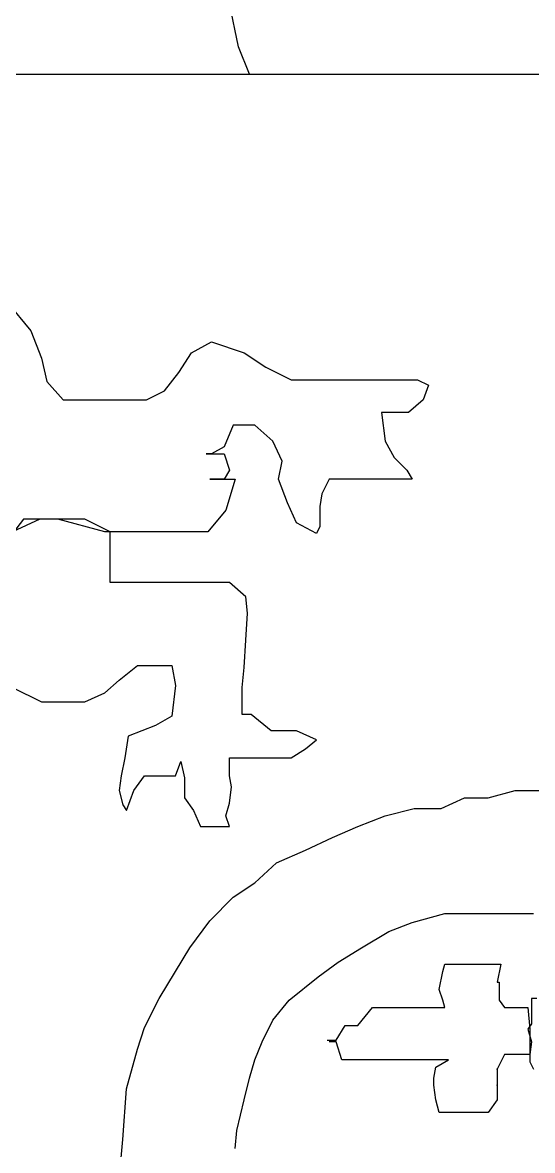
# Model space of a CAD drawing. Extents: x 730654 to 731244, y 4379381 to 4380408.
# Drawn here: x 730689.2 to 730692.02, y 4380242.19 to 4380248.42 of the extents above; entities that cross this region are included whole.
import ezdxf

# ---------------------------------------------------------------- set-up
doc = ezdxf.new("R2010")
doc.units = 0
doc.layers.get('0').update_dxf_attribs({"linetype": 'CONTINUOUS'})

msp = doc.modelspace()

# ---------------------------------------------------------------- linework, layer by layer
at = {"color": 0, "linetype": 'CONTINUOUS'}
for p, q in [((730690.39, 4380248.29), (730690.34, 4380248.53)), ((730690.39, 4380248.29), (730690.34, 4380248.53)), ((730690.45, 4380248.14), (730690.39, 4380248.29)), ((730690.45, 4380248.14), (730690.39, 4380248.29)), ((730689.14, 4380248.14), (730689.22, 4380248.14)), ((730689.14, 4380248.14), (730689.22, 4380248.14)), ((730689.22, 4380248.14), (730690.45, 4380248.14)), ((730689.22, 4380248.14), (730690.45, 4380248.14)), ((730690.45, 4380248.14), (730691.33, 4380248.14)), ((730690.45, 4380248.14), (730691.33, 4380248.14)), ((730691.33, 4380248.14), (730691.92, 4380248.14)), ((730691.33, 4380248.14), (730691.92, 4380248.14)), ((730691.92, 4380248.14), (730692.12, 4380248.14)), ((730691.92, 4380248.14), (730692.12, 4380248.14)), ((730689.11, 4380246.88), (730689.24, 4380246.72)), ((730689.11, 4380246.88), (730689.24, 4380246.72)), ((730689.24, 4380246.72), (730689.3, 4380246.57)), ((730689.24, 4380246.72), (730689.3, 4380246.57)), ((730690.13, 4380246.6), (730690.24, 4380246.66)), ((730690.13, 4380246.6), (730690.24, 4380246.66)), ((730690.24, 4380246.66), (730690.42, 4380246.6)), ((730690.24, 4380246.66), (730690.42, 4380246.6)), ((730689.3, 4380246.57), (730689.33, 4380246.44)), ((730689.3, 4380246.57), (730689.33, 4380246.44)), ((730690.06, 4380246.49), (730690.13, 4380246.6)), ((730690.06, 4380246.49), (730690.13, 4380246.6)), ((730690.42, 4380246.6), (730690.54, 4380246.52)), ((730690.42, 4380246.6), (730690.54, 4380246.52)), ((730690.54, 4380246.52), (730690.68, 4380246.45)), ((730690.54, 4380246.52), (730690.68, 4380246.45)), ((730689.33, 4380246.44), (730689.42, 4380246.34)), ((730689.33, 4380246.44), (730689.42, 4380246.34)), ((730689.98, 4380246.39), (730690.06, 4380246.49)), ((730689.98, 4380246.39), (730690.06, 4380246.49)), ((730690.68, 4380246.45), (730690.83, 4380246.45)), ((730690.68, 4380246.45), (730690.83, 4380246.45)), ((730690.83, 4380246.45), (730690.98, 4380246.45)), ((730690.83, 4380246.45), (730690.98, 4380246.45)), ((730690.98, 4380246.45), (730691.11, 4380246.45)), ((730690.98, 4380246.45), (730691.11, 4380246.45)), ((730691.11, 4380246.45), (730691.23, 4380246.45)), ((730691.11, 4380246.45), (730691.23, 4380246.45)), ((730691.23, 4380246.45), (730691.29, 4380246.45)), ((730691.23, 4380246.45), (730691.29, 4380246.45)), ((730691.29, 4380246.45), (730691.38, 4380246.45)), ((730691.29, 4380246.45), (730691.38, 4380246.45)), ((730691.38, 4380246.45), (730691.44, 4380246.42)), ((730691.38, 4380246.45), (730691.44, 4380246.42)), ((730689.88, 4380246.34), (730689.98, 4380246.39)), ((730689.88, 4380246.34), (730689.98, 4380246.39)), ((730691.44, 4380246.42), (730691.41, 4380246.34)), ((730691.44, 4380246.42), (730691.41, 4380246.34)), ((730689.42, 4380246.34), (730689.58, 4380246.34)), ((730689.42, 4380246.34), (730689.58, 4380246.34)), ((730689.58, 4380246.34), (730689.73, 4380246.34)), ((730689.58, 4380246.34), (730689.73, 4380246.34)), ((730689.73, 4380246.34), (730689.88, 4380246.34)), ((730689.73, 4380246.34), (730689.88, 4380246.34)), ((730691.41, 4380246.34), (730691.33, 4380246.27)), ((730691.41, 4380246.34), (730691.33, 4380246.27)), ((730691.24, 4380246.27), (730691.18, 4380246.27)), ((730691.18, 4380246.27), (730691.2, 4380246.11)), ((730691.24, 4380246.27), (730691.18, 4380246.27)), ((730691.18, 4380246.27), (730691.2, 4380246.11)), ((730691.33, 4380246.27), (730691.24, 4380246.27)), ((730691.33, 4380246.27), (730691.24, 4380246.27)), ((730690.36, 4380246.2), (730690.31, 4380246.08)), ((730690.36, 4380246.2), (730690.31, 4380246.08)), ((730690.48, 4380246.2), (730690.36, 4380246.2)), ((730690.48, 4380246.2), (730690.36, 4380246.2)), ((730690.58, 4380246.11), (730690.48, 4380246.2)), ((730690.58, 4380246.11), (730690.48, 4380246.2)), ((730690.31, 4380246.08), (730690.24, 4380246.04)), ((730690.31, 4380246.08), (730690.24, 4380246.04)), ((730690.63, 4380246), (730690.58, 4380246.11)), ((730690.63, 4380246), (730690.58, 4380246.11)), ((730691.2, 4380246.11), (730691.25, 4380246.02)), ((730691.2, 4380246.11), (730691.25, 4380246.02)), ((730690.24, 4380246.04), (730690.21, 4380246.04)), ((730690.21, 4380246.04), (730690.31, 4380246.04)), ((730690.24, 4380246.04), (730690.21, 4380246.04)), ((730690.21, 4380246.04), (730690.31, 4380246.04)), ((730690.31, 4380246.04), (730690.34, 4380245.95)), ((730690.31, 4380246.04), (730690.34, 4380245.95)), ((730690.61, 4380245.9), (730690.63, 4380246)), ((730690.61, 4380245.9), (730690.63, 4380246)), ((730691.25, 4380246.02), (730691.32, 4380245.95)), ((730691.25, 4380246.02), (730691.32, 4380245.95)), ((730690.34, 4380245.95), (730690.31, 4380245.9)), ((730690.34, 4380245.95), (730690.31, 4380245.9)), ((730691.32, 4380245.95), (730691.35, 4380245.9)), ((730691.32, 4380245.95), (730691.35, 4380245.9)), ((730690.31, 4380245.9), (730690.23, 4380245.9)), ((730690.23, 4380245.9), (730690.37, 4380245.9)), ((730690.31, 4380245.9), (730690.23, 4380245.9)), ((730690.23, 4380245.9), (730690.37, 4380245.9)), ((730690.37, 4380245.9), (730690.32, 4380245.73)), ((730690.37, 4380245.9), (730690.32, 4380245.73)), ((730690.66, 4380245.77), (730690.61, 4380245.9)), ((730690.66, 4380245.77), (730690.61, 4380245.9)), ((730690.89, 4380245.9), (730690.85, 4380245.82)), ((730690.89, 4380245.9), (730690.85, 4380245.82)), ((730690.92, 4380245.9), (730690.89, 4380245.9)), ((730690.92, 4380245.9), (730690.89, 4380245.9)), ((730691, 4380245.9), (730690.92, 4380245.9)), ((730691, 4380245.9), (730690.92, 4380245.9)), ((730691.07, 4380245.9), (730691, 4380245.9)), ((730691.07, 4380245.9), (730691, 4380245.9)), ((730691.2, 4380245.9), (730691.07, 4380245.9)), ((730691.2, 4380245.9), (730691.07, 4380245.9)), ((730691.3, 4380245.9), (730691.2, 4380245.9)), ((730691.3, 4380245.9), (730691.2, 4380245.9)), ((730691.35, 4380245.9), (730691.3, 4380245.9)), ((730691.35, 4380245.9), (730691.3, 4380245.9)), ((730690.85, 4380245.82), (730690.84, 4380245.75)), ((730690.85, 4380245.82), (730690.84, 4380245.75)), ((730690.71, 4380245.66), (730690.66, 4380245.77)), ((730690.71, 4380245.66), (730690.66, 4380245.77)), ((730690.84, 4380245.75), (730690.84, 4380245.64)), ((730690.84, 4380245.75), (730690.84, 4380245.64)), ((730690.32, 4380245.73), (730690.22, 4380245.61)), ((730690.32, 4380245.73), (730690.22, 4380245.61)), ((730689.2, 4380245.68), (730689.14, 4380245.6)), ((730689.29, 4380245.68), (730689.14, 4380245.61)), ((730689.2, 4380245.68), (730689.14, 4380245.6)), ((730689.29, 4380245.68), (730689.14, 4380245.61)), ((730689.29, 4380245.68), (730689.2, 4380245.68)), ((730689.29, 4380245.68), (730689.2, 4380245.68)), ((730689.39, 4380245.68), (730689.29, 4380245.68)), ((730689.39, 4380245.68), (730689.29, 4380245.68)), ((730689.39, 4380245.68), (730689.29, 4380245.68)), ((730689.39, 4380245.68), (730689.29, 4380245.68)), ((730689.54, 4380245.68), (730689.39, 4380245.68)), ((730689.65, 4380245.61), (730689.39, 4380245.68)), ((730689.54, 4380245.68), (730689.39, 4380245.68)), ((730689.65, 4380245.61), (730689.39, 4380245.68)), ((730689.68, 4380245.61), (730689.54, 4380245.68)), ((730689.68, 4380245.61), (730689.54, 4380245.68)), ((730690.82, 4380245.6), (730690.71, 4380245.66)), ((730690.82, 4380245.6), (730690.71, 4380245.66)), ((730690.84, 4380245.64), (730690.82, 4380245.6)), ((730690.84, 4380245.64), (730690.82, 4380245.6)), ((730689.81, 4380245.61), (730689.65, 4380245.61)), ((730689.81, 4380245.61), (730689.65, 4380245.61)), ((730689.68, 4380245.55), (730689.68, 4380245.61)), ((730689.68, 4380245.55), (730689.68, 4380245.61)), ((730689.92, 4380245.61), (730689.81, 4380245.61)), ((730689.92, 4380245.61), (730689.81, 4380245.61)), ((730690.06, 4380245.61), (730689.92, 4380245.61)), ((730690.06, 4380245.61), (730689.92, 4380245.61)), ((730690.22, 4380245.61), (730690.06, 4380245.61)), ((730690.22, 4380245.61), (730690.06, 4380245.61)), ((730689.68, 4380245.43), (730689.68, 4380245.55)), ((730689.68, 4380245.43), (730689.68, 4380245.55)), ((730689.68, 4380245.33), (730689.68, 4380245.43)), ((730689.68, 4380245.33), (730689.68, 4380245.43)), ((730689.75, 4380245.33), (730689.68, 4380245.33)), ((730689.75, 4380245.33), (730689.68, 4380245.33)), ((730689.86, 4380245.33), (730689.75, 4380245.33)), ((730689.86, 4380245.33), (730689.75, 4380245.33)), ((730690.02, 4380245.33), (730689.86, 4380245.33)), ((730690.02, 4380245.33), (730689.86, 4380245.33)), ((730690.22, 4380245.33), (730690.02, 4380245.33)), ((730690.22, 4380245.33), (730690.02, 4380245.33)), ((730690.34, 4380245.33), (730690.22, 4380245.33)), ((730690.34, 4380245.33), (730690.22, 4380245.33)), ((730690.43, 4380245.25), (730690.34, 4380245.33)), ((730690.43, 4380245.25), (730690.34, 4380245.33)), ((730690.44, 4380245.16), (730690.43, 4380245.25)), ((730690.44, 4380245.16), (730690.43, 4380245.25)), ((730690.43, 4380245.01), (730690.44, 4380245.16)), ((730690.43, 4380245.01), (730690.44, 4380245.16)), ((730690.42, 4380244.86), (730690.43, 4380245.01)), ((730690.42, 4380244.86), (730690.43, 4380245.01)), ((730689.73, 4380244.79), (730689.83, 4380244.87)), ((730689.73, 4380244.79), (730689.83, 4380244.87)), ((730689.83, 4380244.87), (730689.93, 4380244.87)), ((730689.83, 4380244.87), (730689.93, 4380244.87)), ((730689.93, 4380244.87), (730690.02, 4380244.87)), ((730689.93, 4380244.87), (730690.02, 4380244.87)), ((730690.02, 4380244.87), (730690.04, 4380244.76)), ((730690.02, 4380244.87), (730690.04, 4380244.76)), ((730690.41, 4380244.75), (730690.42, 4380244.86)), ((730690.41, 4380244.75), (730690.42, 4380244.86)), ((730689.14, 4380244.75), (730689.3, 4380244.67)), ((730689.14, 4380244.75), (730689.3, 4380244.67)), ((730689.65, 4380244.72), (730689.73, 4380244.79)), ((730689.65, 4380244.72), (730689.73, 4380244.79)), ((730690.04, 4380244.76), (730690.02, 4380244.59)), ((730690.04, 4380244.76), (730690.02, 4380244.59)), ((730690.41, 4380244.6), (730690.41, 4380244.75)), ((730690.41, 4380244.6), (730690.41, 4380244.75)), ((730689.54, 4380244.67), (730689.65, 4380244.72)), ((730689.54, 4380244.67), (730689.65, 4380244.72)), ((730689.3, 4380244.67), (730689.44, 4380244.67)), ((730689.3, 4380244.67), (730689.44, 4380244.67)), ((730689.44, 4380244.67), (730689.54, 4380244.67)), ((730689.44, 4380244.67), (730689.54, 4380244.67)), ((730690.02, 4380244.59), (730689.93, 4380244.54)), ((730690.02, 4380244.59), (730689.93, 4380244.54)), ((730690.46, 4380244.6), (730690.41, 4380244.6)), ((730690.46, 4380244.6), (730690.41, 4380244.6)), ((730690.57, 4380244.51), (730690.46, 4380244.6)), ((730690.57, 4380244.51), (730690.46, 4380244.6)), ((730689.93, 4380244.54), (730689.78, 4380244.48)), ((730689.93, 4380244.54), (730689.78, 4380244.48)), ((730690.71, 4380244.51), (730690.57, 4380244.51)), ((730690.71, 4380244.51), (730690.57, 4380244.51)), ((730690.82, 4380244.46), (730690.71, 4380244.51)), ((730690.82, 4380244.46), (730690.71, 4380244.51)), ((730689.78, 4380244.48), (730689.76, 4380244.36)), ((730689.78, 4380244.48), (730689.76, 4380244.36)), ((730690.76, 4380244.41), (730690.82, 4380244.46)), ((730690.76, 4380244.41), (730690.82, 4380244.46)), ((730690.68, 4380244.36), (730690.76, 4380244.41)), ((730690.68, 4380244.36), (730690.76, 4380244.41)), ((730689.76, 4380244.36), (730689.74, 4380244.26)), ((730689.76, 4380244.36), (730689.74, 4380244.26)), ((730690.04, 4380244.26), (730690.07, 4380244.34)), ((730690.04, 4380244.26), (730690.07, 4380244.34)), ((730690.07, 4380244.34), (730690.09, 4380244.25)), ((730690.07, 4380244.34), (730690.09, 4380244.25)), ((730690.34, 4380244.26), (730690.34, 4380244.36)), ((730690.34, 4380244.36), (730690.43, 4380244.36)), ((730690.34, 4380244.26), (730690.34, 4380244.36)), ((730690.34, 4380244.36), (730690.43, 4380244.36)), ((730690.43, 4380244.36), (730690.52, 4380244.36)), ((730690.43, 4380244.36), (730690.52, 4380244.36)), ((730690.52, 4380244.36), (730690.58, 4380244.36)), ((730690.52, 4380244.36), (730690.58, 4380244.36)), ((730690.58, 4380244.36), (730690.68, 4380244.36)), ((730690.58, 4380244.36), (730690.68, 4380244.36)), ((730689.74, 4380244.26), (730689.73, 4380244.18)), ((730689.74, 4380244.26), (730689.73, 4380244.18)), ((730689.81, 4380244.18), (730689.87, 4380244.26)), ((730689.81, 4380244.18), (730689.87, 4380244.26)), ((730689.87, 4380244.26), (730689.95, 4380244.26)), ((730689.87, 4380244.26), (730689.95, 4380244.26)), ((730689.95, 4380244.26), (730690.04, 4380244.26)), ((730689.95, 4380244.26), (730690.04, 4380244.26)), ((730690.09, 4380244.25), (730690.09, 4380244.14)), ((730690.09, 4380244.25), (730690.09, 4380244.14)), ((730690.35, 4380244.2), (730690.34, 4380244.26)), ((730690.35, 4380244.2), (730690.34, 4380244.26)), ((730690.34, 4380244.11), (730690.35, 4380244.2)), ((730690.34, 4380244.11), (730690.35, 4380244.2)), ((730689.73, 4380244.18), (730689.75, 4380244.1)), ((730689.73, 4380244.18), (730689.75, 4380244.1)), ((730689.77, 4380244.07), (730689.81, 4380244.18)), ((730689.77, 4380244.07), (730689.81, 4380244.18)), ((730690.09, 4380244.14), (730690.14, 4380244.07)), ((730690.09, 4380244.14), (730690.14, 4380244.07)), ((730691.51, 4380244.08), (730691.64, 4380244.14)), ((730691.51, 4380244.08), (730691.64, 4380244.14)), ((730691.64, 4380244.14), (730691.77, 4380244.14)), ((730691.64, 4380244.14), (730691.77, 4380244.14)), ((730691.77, 4380244.14), (730691.92, 4380244.18)), ((730691.77, 4380244.14), (730691.92, 4380244.18)), ((730691.92, 4380244.18), (730692.06, 4380244.18)), ((730691.92, 4380244.18), (730692.06, 4380244.18)), ((730689.75, 4380244.1), (730689.77, 4380244.07)), ((730689.75, 4380244.1), (730689.77, 4380244.07)), ((730690.14, 4380244.07), (730690.18, 4380243.98)), ((730690.14, 4380244.07), (730690.18, 4380243.98)), ((730690.32, 4380244.04), (730690.34, 4380244.11)), ((730690.32, 4380244.04), (730690.34, 4380244.11)), ((730691.2, 4380244.04), (730691.36, 4380244.08)), ((730691.2, 4380244.04), (730691.36, 4380244.08)), ((730691.36, 4380244.08), (730691.51, 4380244.08)), ((730691.36, 4380244.08), (730691.51, 4380244.08)), ((730690.34, 4380243.98), (730690.32, 4380244.04)), ((730690.34, 4380243.98), (730690.32, 4380244.04)), ((730691.05, 4380243.98), (730691.2, 4380244.04)), ((730691.05, 4380243.98), (730691.2, 4380244.04)), ((730690.18, 4380243.98), (730690.23, 4380243.98)), ((730690.18, 4380243.98), (730690.23, 4380243.98)), ((730690.23, 4380243.98), (730690.28, 4380243.98)), ((730690.23, 4380243.98), (730690.28, 4380243.98)), ((730690.28, 4380243.98), (730690.34, 4380243.98)), ((730690.28, 4380243.98), (730690.34, 4380243.98)), ((730690.91, 4380243.92), (730691.05, 4380243.98)), ((730690.91, 4380243.92), (730691.05, 4380243.98)), ((730690.76, 4380243.85), (730690.91, 4380243.92)), ((730690.76, 4380243.85), (730690.91, 4380243.92)), ((730690.6, 4380243.78), (730690.76, 4380243.85)), ((730690.6, 4380243.78), (730690.76, 4380243.85)), ((730690.48, 4380243.67), (730690.6, 4380243.78)), ((730690.48, 4380243.67), (730690.6, 4380243.78)), ((730690.36, 4380243.59), (730690.48, 4380243.67)), ((730690.36, 4380243.59), (730690.48, 4380243.67)), ((730690.23, 4380243.46), (730690.36, 4380243.59)), ((730690.23, 4380243.46), (730690.36, 4380243.59)), ((730691.35, 4380243.45), (730691.53, 4380243.5)), ((730691.35, 4380243.45), (730691.53, 4380243.5)), ((730691.53, 4380243.5), (730691.81, 4380243.5)), ((730691.53, 4380243.5), (730691.81, 4380243.5)), ((730691.81, 4380243.5), (730692.02, 4380243.5)), ((730691.81, 4380243.5), (730692.02, 4380243.5)), ((730690.12, 4380243.31), (730690.23, 4380243.46)), ((730690.12, 4380243.31), (730690.23, 4380243.46)), ((730691.22, 4380243.4), (730691.35, 4380243.45)), ((730691.22, 4380243.4), (730691.35, 4380243.45)), ((730691.07, 4380243.31), (730691.22, 4380243.4)), ((730691.07, 4380243.31), (730691.22, 4380243.4)), ((730690.04, 4380243.18), (730690.12, 4380243.31)), ((730690.04, 4380243.18), (730690.12, 4380243.31)), ((730690.94, 4380243.23), (730691.07, 4380243.31)), ((730690.94, 4380243.23), (730691.07, 4380243.31)), ((730690.83, 4380243.15), (730690.94, 4380243.23)), ((730690.83, 4380243.15), (730690.94, 4380243.23)), ((730691.52, 4380243.18), (730691.53, 4380243.22)), ((730691.52, 4380243.18), (730691.53, 4380243.22)), ((730691.53, 4380243.22), (730691.56, 4380243.22)), ((730691.53, 4380243.22), (730691.56, 4380243.22)), ((730691.56, 4380243.22), (730691.64, 4380243.22)), ((730691.56, 4380243.22), (730691.64, 4380243.22)), ((730691.64, 4380243.22), (730691.71, 4380243.22)), ((730691.64, 4380243.22), (730691.71, 4380243.22)), ((730691.71, 4380243.22), (730691.76, 4380243.22)), ((730691.71, 4380243.22), (730691.76, 4380243.22)), ((730691.76, 4380243.22), (730691.83, 4380243.22)), ((730691.76, 4380243.22), (730691.83, 4380243.22)), ((730691.84, 4380243.22), (730691.82, 4380243.12)), ((730691.84, 4380243.22), (730691.82, 4380243.12)), ((730691.83, 4380243.22), (730691.84, 4380243.22)), ((730691.83, 4380243.22), (730691.84, 4380243.22)), ((730689.95, 4380243.03), (730690.04, 4380243.18)), ((730689.95, 4380243.03), (730690.04, 4380243.18)), ((730690.67, 4380243.02), (730690.83, 4380243.15)), ((730690.67, 4380243.02), (730690.83, 4380243.15)), ((730691.5, 4380243.08), (730691.52, 4380243.18)), ((730691.5, 4380243.08), (730691.52, 4380243.18)), ((730691.52, 4380243.02), (730691.5, 4380243.08)), ((730691.52, 4380243.02), (730691.5, 4380243.08)), ((730691.82, 4380243.12), (730691.83, 4380243.12)), ((730691.82, 4380243.12), (730691.83, 4380243.12)), ((730691.83, 4380243.12), (730691.83, 4380243.02)), ((730691.83, 4380243.12), (730691.83, 4380243.02)), ((730689.87, 4380242.87), (730689.95, 4380243.03)), ((730689.87, 4380242.87), (730689.95, 4380243.03)), ((730690.58, 4380242.91), (730690.67, 4380243.02)), ((730690.58, 4380242.91), (730690.67, 4380243.02)), ((730691.53, 4380242.98), (730691.52, 4380243.02)), ((730691.53, 4380242.98), (730691.52, 4380243.02)), ((730691.83, 4380243.02), (730691.86, 4380242.98)), ((730691.83, 4380243.02), (730691.86, 4380242.98)), ((730692.04, 4380243.03), (730692.01, 4380243.03)), ((730692.01, 4380243.03), (730692.01, 4380242.96)), ((730692.04, 4380243.03), (730692.01, 4380243.03)), ((730692.01, 4380243.03), (730692.01, 4380242.96)), ((730691.05, 4380242.88), (730691.13, 4380242.98)), ((730691.05, 4380242.88), (730691.13, 4380242.98)), ((730691.13, 4380242.98), (730691.2, 4380242.98)), ((730691.13, 4380242.98), (730691.2, 4380242.98)), ((730691.2, 4380242.98), (730691.28, 4380242.98)), ((730691.2, 4380242.98), (730691.28, 4380242.98)), ((730691.28, 4380242.98), (730691.36, 4380242.98)), ((730691.28, 4380242.98), (730691.36, 4380242.98)), ((730691.36, 4380242.98), (730691.44, 4380242.98)), ((730691.36, 4380242.98), (730691.44, 4380242.98)), ((730691.44, 4380242.98), (730691.48, 4380242.98)), ((730691.44, 4380242.98), (730691.48, 4380242.98)), ((730691.48, 4380242.98), (730691.53, 4380242.98)), ((730691.48, 4380242.98), (730691.53, 4380242.98)), ((730691.86, 4380242.98), (730691.94, 4380242.98)), ((730691.86, 4380242.98), (730691.94, 4380242.98)), ((730691.94, 4380242.98), (730691.97, 4380242.98)), ((730691.94, 4380242.98), (730691.97, 4380242.98)), ((730691.97, 4380242.98), (730691.99, 4380242.98)), ((730691.97, 4380242.98), (730691.99, 4380242.98)), ((730691.99, 4380242.98), (730692, 4380242.86)), ((730691.99, 4380242.98), (730692, 4380242.86)), ((730692.01, 4380242.96), (730692.01, 4380242.89)), ((730692.01, 4380242.96), (730692.01, 4380242.89)), ((730690.52, 4380242.79), (730690.58, 4380242.91)), ((730690.52, 4380242.79), (730690.58, 4380242.91)), ((730690.93, 4380242.8), (730690.98, 4380242.88)), ((730690.93, 4380242.8), (730690.98, 4380242.88)), ((730690.98, 4380242.88), (730691.05, 4380242.88)), ((730690.98, 4380242.88), (730691.05, 4380242.88)), ((730692.01, 4380242.89), (730691.99, 4380242.86)), ((730692.01, 4380242.89), (730691.99, 4380242.86)), ((730689.83, 4380242.75), (730689.87, 4380242.87)), ((730689.83, 4380242.75), (730689.87, 4380242.87)), ((730691.99, 4380242.86), (730692.01, 4380242.79)), ((730691.99, 4380242.86), (730692.01, 4380242.79)), ((730692, 4380242.86), (730692, 4380242.79)), ((730692, 4380242.86), (730692, 4380242.79)), ((730690.48, 4380242.69), (730690.52, 4380242.79)), ((730690.48, 4380242.69), (730690.52, 4380242.79)), ((730690.88, 4380242.8), (730690.93, 4380242.8)), ((730690.88, 4380242.8), (730690.93, 4380242.8)), ((730690.93, 4380242.79), (730690.89, 4380242.79)), ((730690.93, 4380242.79), (730690.89, 4380242.79)), ((730690.96, 4380242.69), (730690.93, 4380242.79)), ((730690.96, 4380242.69), (730690.93, 4380242.79)), ((730692, 4380242.79), (730692, 4380242.72)), ((730692.01, 4380242.79), (730692, 4380242.72)), ((730692, 4380242.79), (730692, 4380242.72)), ((730692.01, 4380242.79), (730692, 4380242.72)), ((730689.77, 4380242.53), (730689.83, 4380242.75)), ((730689.77, 4380242.53), (730689.83, 4380242.75)), ((730690.45, 4380242.59), (730690.48, 4380242.69)), ((730690.45, 4380242.59), (730690.48, 4380242.69)), ((730691.02, 4380242.69), (730690.96, 4380242.69)), ((730691.02, 4380242.69), (730690.96, 4380242.69)), ((730691.07, 4380242.69), (730691.02, 4380242.69)), ((730691.07, 4380242.69), (730691.02, 4380242.69)), ((730691.16, 4380242.69), (730691.07, 4380242.69)), ((730691.16, 4380242.69), (730691.07, 4380242.69)), ((730691.24, 4380242.69), (730691.16, 4380242.69)), ((730691.24, 4380242.69), (730691.16, 4380242.69)), ((730691.35, 4380242.69), (730691.24, 4380242.69)), ((730691.35, 4380242.69), (730691.24, 4380242.69)), ((730691.42, 4380242.69), (730691.35, 4380242.69)), ((730691.42, 4380242.69), (730691.35, 4380242.69)), ((730691.48, 4380242.69), (730691.42, 4380242.69)), ((730691.48, 4380242.69), (730691.42, 4380242.69)), ((730691.48, 4380242.65), (730691.55, 4380242.69)), ((730691.55, 4380242.69), (730691.48, 4380242.69)), ((730691.48, 4380242.65), (730691.55, 4380242.69)), ((730691.55, 4380242.69), (730691.48, 4380242.69)), ((730691.86, 4380242.72), (730691.82, 4380242.64)), ((730691.86, 4380242.72), (730691.82, 4380242.64)), ((730691.92, 4380242.72), (730691.86, 4380242.72)), ((730691.92, 4380242.72), (730691.86, 4380242.72)), ((730691.96, 4380242.72), (730691.92, 4380242.72)), ((730691.96, 4380242.72), (730691.92, 4380242.72)), ((730692, 4380242.72), (730691.96, 4380242.72)), ((730692, 4380242.72), (730691.96, 4380242.72)), ((730692, 4380242.72), (730692, 4380242.68)), ((730692, 4380242.72), (730692, 4380242.68)), ((730691.47, 4380242.59), (730691.48, 4380242.65)), ((730691.47, 4380242.59), (730691.48, 4380242.65)), ((730691.82, 4380242.64), (730691.82, 4380242.55)), ((730691.82, 4380242.64), (730691.82, 4380242.55)), ((730692, 4380242.68), (730692.02, 4380242.64)), ((730692, 4380242.68), (730692.02, 4380242.64)), ((730690.42, 4380242.47), (730690.45, 4380242.59)), ((730690.42, 4380242.47), (730690.45, 4380242.59)), ((730691.47, 4380242.55), (730691.47, 4380242.59)), ((730691.47, 4380242.55), (730691.47, 4380242.59)), ((730689.75, 4380242.25), (730689.77, 4380242.53)), ((730689.75, 4380242.25), (730689.77, 4380242.53)), ((730691.48, 4380242.47), (730691.47, 4380242.55)), ((730691.48, 4380242.47), (730691.47, 4380242.55)), ((730691.82, 4380242.55), (730691.82, 4380242.47)), ((730691.82, 4380242.55), (730691.82, 4380242.47)), ((730690.38, 4380242.3), (730690.42, 4380242.47)), ((730690.38, 4380242.3), (730690.42, 4380242.47)), ((730691.5, 4380242.4), (730691.48, 4380242.47)), ((730691.5, 4380242.4), (730691.48, 4380242.47)), ((730691.82, 4380242.47), (730691.77, 4380242.4)), ((730691.82, 4380242.47), (730691.77, 4380242.4)), ((730691.53, 4380242.4), (730691.5, 4380242.4)), ((730691.53, 4380242.4), (730691.5, 4380242.4)), ((730691.61, 4380242.4), (730691.53, 4380242.4)), ((730691.61, 4380242.4), (730691.53, 4380242.4)), ((730691.66, 4380242.4), (730691.61, 4380242.4)), ((730691.66, 4380242.4), (730691.61, 4380242.4)), ((730691.73, 4380242.4), (730691.66, 4380242.4)), ((730691.73, 4380242.4), (730691.66, 4380242.4)), ((730691.77, 4380242.4), (730691.73, 4380242.4)), ((730691.77, 4380242.4), (730691.73, 4380242.4)), ((730690.37, 4380242.2), (730690.38, 4380242.3)), ((730690.37, 4380242.2), (730690.38, 4380242.3)), ((730689.74, 4380242.15), (730689.75, 4380242.25)), ((730689.74, 4380242.15), (730689.75, 4380242.25))]:
    msp.add_line(p, q, dxfattribs=at)
for p in [(730691.82, 4380242.64), (730691.82, 4380242.64), (730691.82, 4380242.55), (730691.82, 4380242.55)]:
    msp.add_point(p, dxfattribs=at)

# ---------------------------------------------------------------- meshes
mesh = msp.add_polyface(dxfattribs=at)
corners = [(730654.5, 4379381), (730654.5, 4379381), (730654.5, 4379571.9618), (730962.5, 4379381), (730654.5, 4379746.4935), (731244, 4379381), (730654.5, 4380407.5), (731244, 4380042.0065), (731244, 4380407.5)]
mesh.append_faces([[corners[k] for k in face] for face in [(0, 1, 3, 2), (2, 3, 5, 4), (4, 5, 7, 6), (6, 7, 8, 8)]], dxfattribs={"vtx0": -1, "vtx2": -1, "color": 0})
mesh = msp.add_polyface(dxfattribs=at)
corners = [(730664.5, 4380221), (730664.5, 4380221), (730664.5, 4380395.2713), (730945.58, 4380221), (730664.5, 4380401.5), (730945.58, 4380227.2287), (730945.58, 4380401.5)]
mesh.append_faces([[corners[k] for k in face] for face in [(0, 1, 3, 2), (2, 3, 5, 4), (4, 5, 6, 6)]], dxfattribs={"vtx0": -1, "vtx2": -1, "color": 0})

doc.saveas('drawing.dxf')
